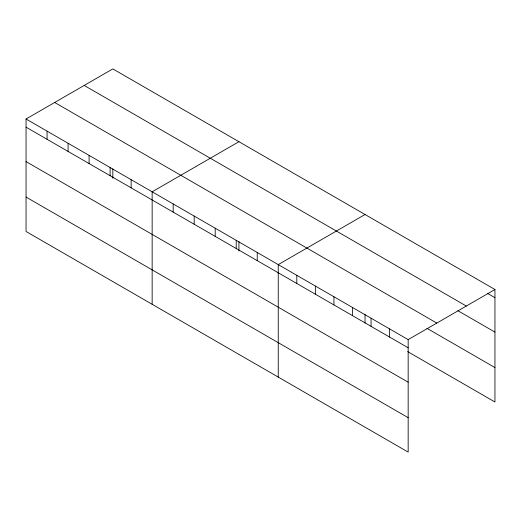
<?xml version="1.0" encoding="UTF-8"?>
<svg xmlns="http://www.w3.org/2000/svg" width="521" height="521" viewBox="0 0 521 521"><rect width="100%" height="100%" fill="white"/><g stroke="black" fill="none" stroke-linecap="round" stroke-linejoin="round"><path stroke-width="0.78" d="M26.05 119.003L408.164 339.62L408.164 452.098L26.05 231.487L26.05 119.003L112.836 68.902L494.95 289.513L494.95 401.997L407.65 351.59M238.931 141.705L152.152 191.806L152.152 304.29M365.032 214.509L278.247 264.609L278.247 377.087M408.164 339.62L494.95 289.513M487.389 293.316L494.95 297.68M84.194 85.437L466.315 306.048M457.829 310.672L494.95 332.105M54.685 102.474L436.806 323.085M426.894 328.282L494.95 367.572M26.05 127.17L408.164 347.781M26.05 161.595L408.164 382.206M26.05 197.062L408.164 417.673M389.604 328.901L389.604 337.067M371.05 318.188L371.05 326.354M365.032 314.469L365.032 323.072M352.489 307.475L352.489 315.635M333.928 296.755L333.928 304.922M315.368 286.042L315.368 294.209M296.807 275.322L296.807 283.489M257.231 252.477L257.231 260.643M238.931 241.666L238.931 251.057M236.215 240.344L236.215 248.51M215.199 228.211L215.199 236.371M194.183 216.078L194.183 224.238M173.167 203.939L173.167 212.106M131.129 179.673L131.129 187.84M112.836 168.863L112.836 178.254M110.113 167.541L110.113 175.707M89.098 155.408L89.098 163.574M68.082 143.275L68.082 151.435M47.066 131.142L47.066 139.302"/></g></svg>
